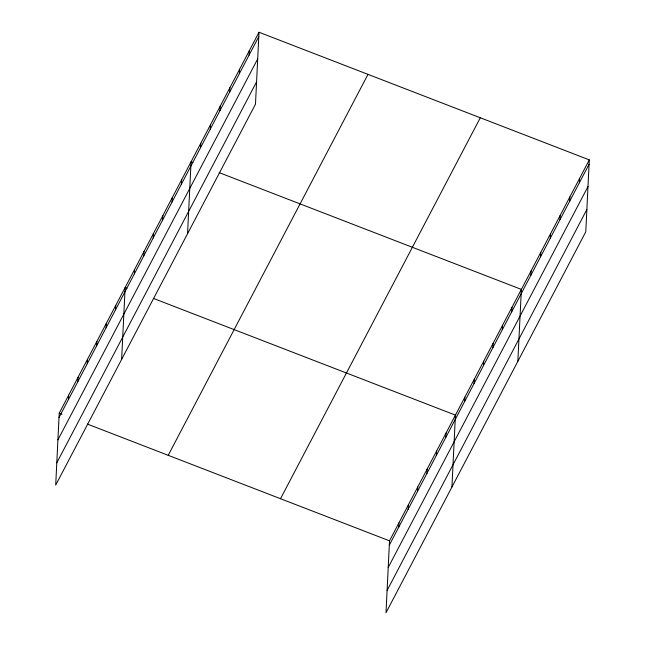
<?xml version="1.0" encoding="UTF-8"?>
<svg xmlns="http://www.w3.org/2000/svg" width="645" height="645" viewBox="0 0 645 645"><rect width="100%" height="100%" fill="white"/><g stroke="black" fill="none" stroke-linecap="round" stroke-linejoin="round"><path stroke-width="0.97" d="M259 32.25L59.219 413.203L55.704 485.113L255.484 104.167L259 32.25L589.296 159.887L585.781 231.797L386 612.75L389.516 540.832L589.296 159.887M68.426 399.61L68.636 395.24M77.843 381.655L78.053 377.285M87.26 363.691L87.478 359.321M96.677 345.736L96.895 341.366M106.094 327.773L106.312 323.403M115.52 309.818L115.729 305.448M121.631 359.402L125.146 287.485L126.968 288.186M134.353 273.899L134.563 269.529M143.77 255.936L143.988 251.566M153.188 237.981L153.405 233.611M162.605 220.018L162.822 215.648M172.03 202.062L172.239 197.692M181.447 184.099L181.656 179.729M187.558 233.692L191.073 161.774L192.895 162.476M200.571 147.641L200.78 143.271M210.27 129.137L210.488 124.767M219.977 110.634L220.187 106.264M229.676 92.13L229.894 87.76M239.384 73.627L239.593 69.257M249.083 55.123L249.301 50.753M398.715 527.247L398.933 522.877M408.14 509.284L408.35 504.914M417.557 491.329L417.767 486.959M426.974 473.365L427.184 468.996M436.391 455.41L436.609 451.04M445.808 437.447L446.026 433.077M451.927 487.04L455.443 415.122L153.308 298.369M464.65 401.529L464.86 397.159M474.067 383.573L474.277 379.204M483.484 365.61L483.702 361.24M492.901 347.655L493.119 343.285M502.318 329.692L502.536 325.322M511.743 311.737L511.953 307.367M517.854 361.321L521.37 289.403L219.236 172.65M530.859 275.27L531.077 270.9M540.566 256.766L540.776 252.397M550.266 238.263L550.483 233.893M559.973 219.76L560.191 215.39M569.68 201.256L569.89 196.886M579.379 182.753L579.597 178.383M59.001 417.565L258.79 36.62M57.913 439.858L257.702 58.913M56.792 462.828L256.573 81.875M168.216 455.322L368.005 74.368M280.519 498.714L480.299 117.761M389.298 545.202L589.087 164.249M388.209 567.495L587.998 186.542M387.089 590.457L586.869 209.512M59.219 413.203L61.944 414.251M87.373 424.079L389.516 540.832"/></g></svg>
